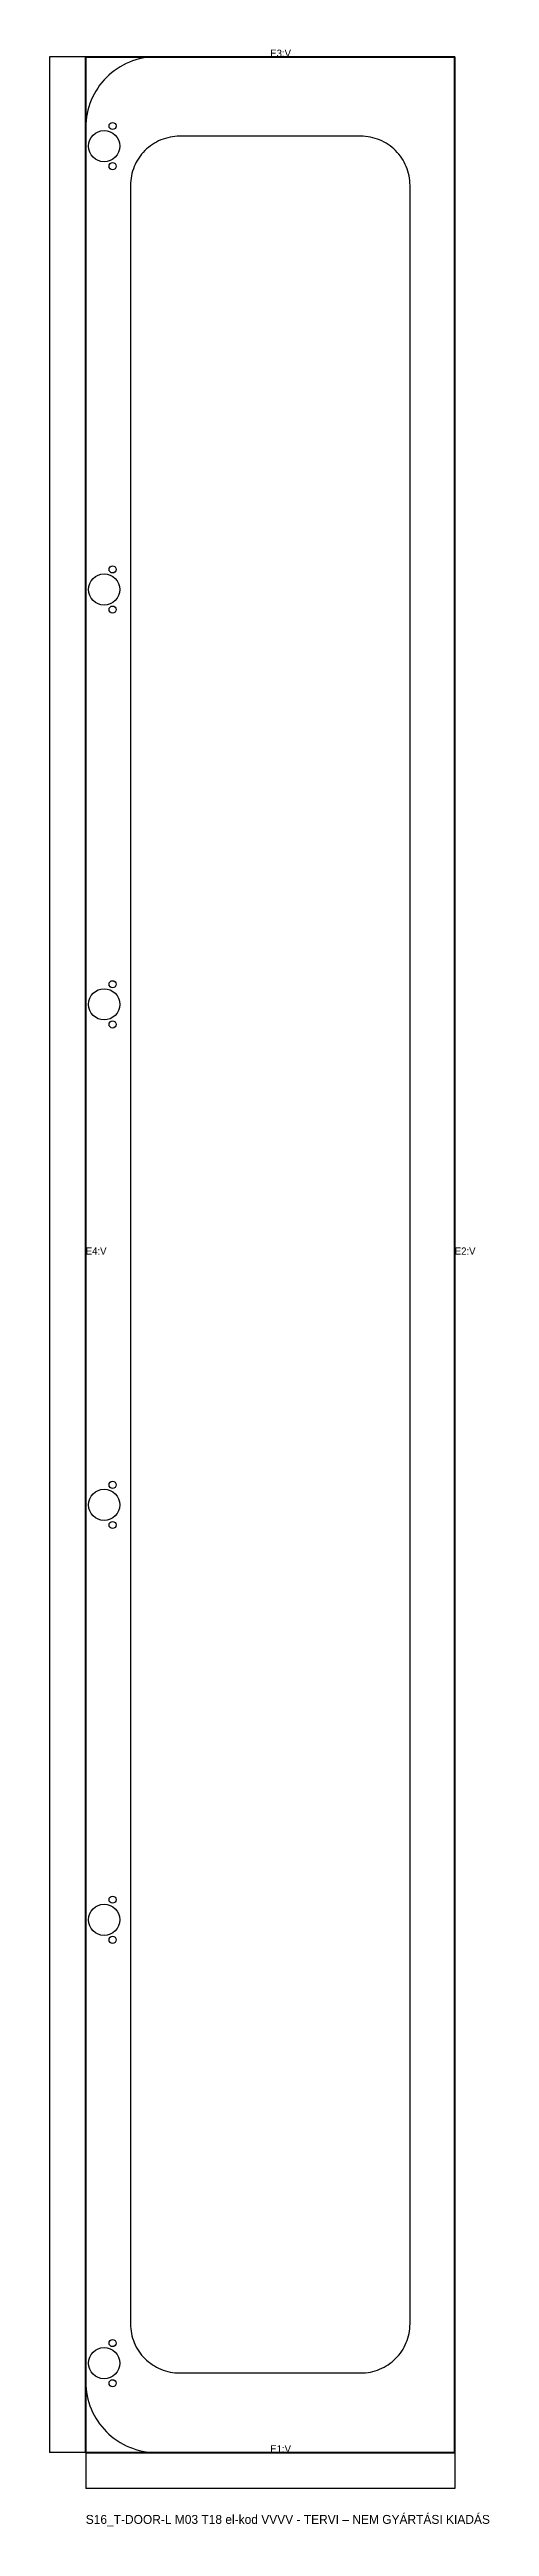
# Model space of a CAD drawing. Header units: millimetres. Extents: x -40 to 451, y -83 to 2691.
import ezdxf

# ---------------------------------------------------------------- set-up
doc = ezdxf.new("R2010")
doc.units = ezdxf.units.MM
for name, color, linetype in [('ELZARAS', 1, 'Continuous'), ('FURAT_B', 4, 'Continuous'), ('KIVAGAS', 7, 'Continuous'), ('KONTUR', 7, 'Continuous'), ('MERET', 8, 'Continuous'), ('SZOVEG', 7, 'Continuous')]:
    doc.layers.add(name, color=color, linetype=linetype)
doc.styles.add('OpenSansCondensed-Light', font='OpenSansCondensed-Light.ttf')
doc.dimstyles.new('EZDXF', dxfattribs={"dimtxt": 0.25, "dimasz": 0.175, "dimexe": 0.375, "dimexo": 0.125, "dimgap": 0.1, "dimtad": 1, "dimlfac": 100, "dimzin": 12, "dimdsep": 46, "dimtxsty": 'OpenSansCondensed-Light', "dimblk": 'ARCHTICK', "dimcen": 2.5, "dimazin": 3, "dimtfac": 0.5, "dimtmove": 2, "dimatfit": 3})

# ---------------------------------------------------------------- blocks, each defined once
blk = doc.blocks.new('_ARCHTICK')
at = {"color": 0, "linetype": 'BYBLOCK', "const_width": 0.15}
blk.add_lwpolyline([(-0.5, -0.5), (0.5, 0.5)], dxfattribs=at)

msp = doc.modelspace()

# ---------------------------------------------------------------- linework, layer by layer
at = {"layer": 'ELZARAS', "lineweight": 70}
for p, q in [((0, 2683), (412.5, 2683)), ((0, 0), (0, 2683)), ((412.5, 0), (412.5, 2683)), ((0, 0), (412.5, 0))]:
    msp.add_line(p, q, dxfattribs=at)
at = {"layer": 'FURAT_B'}
for centre, radius in [((30, 2605.5), 4), ((20.5, 2583), 17.5), ((30, 2560.5), 4), ((30, 2108.9), 4), ((20.5, 2086.4), 17.5), ((30, 2063.9), 4), ((20.5, 1621.8), 17.5), ((30, 1644.3), 4), ((30, 1599.3), 4), ((30, 1083.7), 4), ((20.5, 1061.2), 17.5), ((30, 1038.7), 4), ((20.5, 596.6), 17.5), ((30, 619.1), 4), ((30, 574.1), 4), ((20.5, 100), 17.5), ((30, 122.5), 4), ((30, 77.5), 4)]:
    msp.add_circle(centre, radius, dxfattribs=at)
at = {"layer": 'KIVAGAS'}
msp.add_lwpolyline([(307.5, 89), (310.19872, 89.06625), (312.89094, 89.26484), (315.57018, 89.59529), (318.22997, 90.05681), (320.86391, 90.64828), (323.46566, 91.36828), (326.02894, 92.21508), (328.54759, 93.18663), (331.01553, 94.28059), (333.42682, 95.49433), (335.77565, 96.82493), (338.05636, 98.26917), (340.26346, 99.82359), (342.39163, 101.48443), (344.43574, 103.24769), (346.39087, 105.10913), (348.25231, 107.06426), (350.01557, 109.10837), (351.67641, 111.23654), (353.23083, 113.44364), (354.67507, 115.72435), (356.00567, 118.07318), (357.21941, 120.48447), (358.31337, 122.95241), (359.28492, 125.47106), (360.13172, 128.03434), (360.85172, 130.63609), (361.44319, 133.27003), (361.90471, 135.92982), (362.23516, 138.60906), (362.43375, 141.30128), (362.5, 144), (362.5, 2539), (362.43375, 2541.69872), (362.23516, 2544.39094), (361.90471, 2547.07018), (361.44319, 2549.72997), (360.85172, 2552.36391), (360.13172, 2554.96566), (359.28492, 2557.52894), (358.31337, 2560.04759), (357.21941, 2562.51553), (356.00567, 2564.92682), (354.67507, 2567.27565), (353.23083, 2569.55636), (351.67641, 2571.76346), (350.01557, 2573.89163), (348.25231, 2575.93574), (346.39087, 2577.89087), (344.43574, 2579.75231), (342.39163, 2581.51557), (340.26346, 2583.17641), (338.05636, 2584.73083), (335.77565, 2586.17507), (333.42682, 2587.50567), (331.01553, 2588.71941), (328.54759, 2589.81337), (326.02894, 2590.78492), (323.46566, 2591.63172), (320.86391, 2592.35172), (318.22997, 2592.94319), (315.57018, 2593.40471), (312.89094, 2593.73516), (310.19872, 2593.93375), (307.5, 2594), (105, 2594), (102.30128, 2593.93375), (99.60906, 2593.73516), (96.92982, 2593.40471), (94.27003, 2592.94319), (91.63609, 2592.35172), (89.03434, 2591.63172), (86.47106, 2590.78492), (83.95241, 2589.81337), (81.48447, 2588.71941), (79.07318, 2587.50567), (76.72435, 2586.17507), (74.44364, 2584.73083), (72.23654, 2583.17641), (70.10837, 2581.51557), (68.06426, 2579.75231), (66.10913, 2577.89087), (64.24769, 2575.93574), (62.48443, 2573.89163), (60.82359, 2571.76346), (59.26917, 2569.55636), (57.82493, 2567.27565), (56.49433, 2564.92682), (55.28059, 2562.51553), (54.18663, 2560.04759), (53.21508, 2557.52894), (52.36828, 2554.96566), (51.64828, 2552.36391), (51.05681, 2549.72997), (50.59529, 2547.07018), (50.26484, 2544.39094), (50.06625, 2541.69872), (50, 2539), (50, 144), (50.06625, 141.30128), (50.26484, 138.60906), (50.59529, 135.92982), (51.05681, 133.27003), (51.64828, 130.63609), (52.36828, 128.03434), (53.21508, 125.47106), (54.18663, 122.95241), (55.28059, 120.48447), (56.49433, 118.07318), (57.82493, 115.72435), (59.26917, 113.44364), (60.82359, 111.23654), (62.48443, 109.10837), (64.24769, 107.06426), (66.10913, 105.10913), (68.06426, 103.24769), (70.10837, 101.48443), (72.23654, 99.82359), (74.44364, 98.26917), (76.72435, 96.82493), (79.07318, 95.49433), (81.48447, 94.28059), (83.95241, 93.18663), (86.47106, 92.21508), (89.03434, 91.36828), (91.63609, 90.64828), (94.27003, 90.05681), (96.92982, 89.59529), (99.60906, 89.26484), (102.30128, 89.06625), (105, 89)], close=True, dxfattribs=at)
at = {"layer": 'KONTUR'}
msp.add_lwpolyline([(79, 0), (412.5, 0), (412.5, 2683), (79, 2683), (79, 2683), (75.12365, 2682.90484), (71.25665, 2682.61959), (67.40829, 2682.14494), (63.58786, 2681.48204), (59.80457, 2680.63247), (56.06751, 2679.59829), (52.3857, 2678.38198), (48.76801, 2676.98648), (45.22315, 2675.41515), (41.75966, 2673.67178), (38.38588, 2671.76056), (35.10995, 2669.6861), (31.93975, 2667.45339), (28.88293, 2665.06783), (25.94684, 2662.53514), (23.13856, 2659.86144), (20.46486, 2657.05316), (17.93217, 2654.11707), (15.54661, 2651.06025), (13.3139, 2647.89005), (11.23944, 2644.61412), (9.32822, 2641.24034), (7.58485, 2637.77685), (6.01352, 2634.23199), (4.61802, 2630.6143), (3.40171, 2626.93249), (2.36753, 2623.19543), (1.51796, 2619.41214), (0.85506, 2615.59171), (0.38041, 2611.74335), (0.09516, 2607.87635), (0, 2604), (0, 79), (0, 79), (0.09516, 75.12365), (0.38041, 71.25665), (0.85506, 67.40829), (1.51796, 63.58786), (2.36753, 59.80457), (3.40171, 56.06751), (4.61802, 52.3857), (6.01352, 48.76801), (7.58485, 45.22315), (9.32822, 41.75966), (11.23944, 38.38588), (13.3139, 35.10995), (15.54661, 31.93975), (17.93217, 28.88293), (20.46486, 25.94684), (23.13856, 23.13856), (25.94684, 20.46486), (28.88293, 17.93217), (31.93975, 15.54661), (35.10995, 13.3139), (38.38588, 11.23944), (41.75966, 9.32822), (45.22315, 7.58485), (48.76801, 6.01352), (52.3857, 4.61802), (56.06751, 3.40171), (59.80457, 2.36753), (63.58786, 1.51796), (67.40829, 0.85506), (71.25665, 0.38041), (75.12365, 0.09516), (79, 0)], close=True, dxfattribs=at)

# ---------------------------------------------------------------- texts
at = {"layer": 'SZOVEG'}
for s, height, p in [('E3:V', 8, (206.25, 2683)), ('E4:V', 8, (0, 1341.5)), ('E2:V', 8, (412.5, 1341.5)), ('E1:V', 8, (206.25, 0)), ('S16_T-DOOR-L M03 T18 el-kod VVVV - TERVI – NEM GYÁRTÁSI KIADÁS', 10, (0, -80))]:
    msp.add_text(s, height=height, dxfattribs=at).set_placement(p)

# ---------------------------------------------------------------- dimensions: what is measured, and where the dimension line sits
at = {"layer": 'MERET'}
msp.add_linear_dim(base=(-40, 0), p1=(0, 0), p2=(0, 2683), angle=90, dimstyle='EZDXF', dxfattribs=at).render()
msp.add_linear_dim(base=(0, -40), p1=(0, 0), p2=(412.5, 0), dimstyle='EZDXF', dxfattribs=at).render()

doc.saveas('drawing.dxf')
